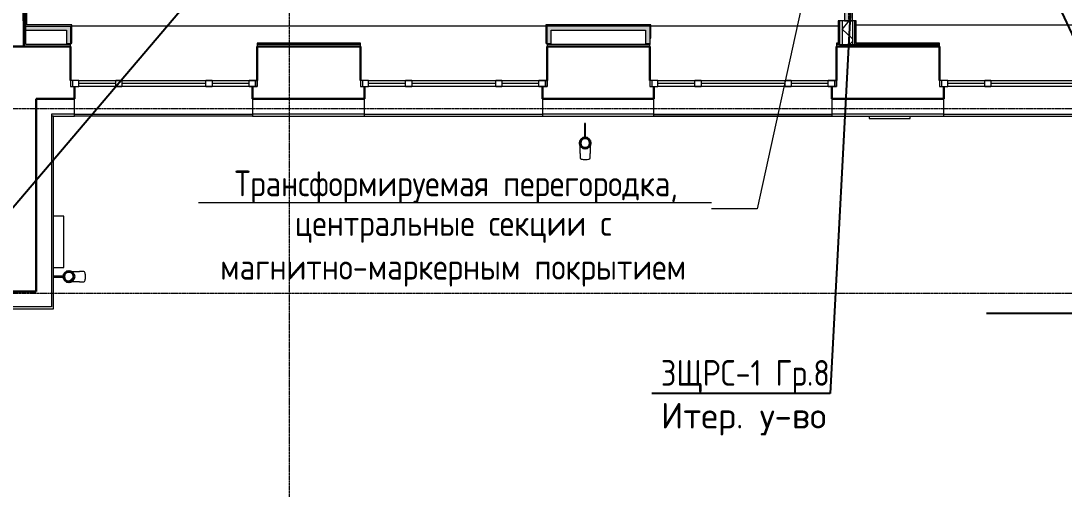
# Model space of a CAD drawing. Header units: millimetres. Extents: x -32 to 417638015, y -35 to 175284279.
# Drawn here: x 417139429 to 417149597, y 175229785 to 175234348 of the extents above; entities that cross this region are included whole.
import ezdxf
from ezdxf import colors
from ezdxf.entities.mleader import LeaderData, LeaderLine
from ezdxf.math import Vec2, Vec3

# ---------------------------------------------------------------- set-up
doc = ezdxf.new("R2010")
doc.units = ezdxf.units.MM
doc.linetypes.add('ADSK_Линия сетки', pattern=[25, 20, -2.5, 0, -2.5])
doc.linetypes.add('ADSK_Осевая', pattern=[14, 10, -2, 0, -2])
for name, color, linetype, lineweight in [('_ Окна', 7, 'Continuous', 9), ('_ЭМ_ТХобщее_слой', 7, 'Continuous', 30), ('Аннотация', 7, 'Continuous', 18), ('Обобщенные модели', 7, 'Continuous', 18), ('Окна', 7, 'Continuous', 9), ('Оси', 253, 'Continuous', 9), ('Перекрытие', 7, 'Continuous', 18), ('Стены внутренние', 7, 'Continuous', 18), ('Стены наружные', 7, 'Continuous', 18), ('Стены несущие', 7, 'Continuous', 30), ('Стены отделка', 7, 'Continuous', 30), ('Стены штриховка', 7, 'Continuous', 9), ('Узлы', 7, 'Continuous', 18), ('ШТРИХОВКА', 252, 'Continuous', 15)]:
    doc.layers.add(name, color=color, linetype=linetype, lineweight=lineweight)
doc.layers.add('_ЭМ_Надписи', color=7, linetype='Continuous')
doc.layers.add('ЭОМ_Лотки рабочие', color=5, linetype='Continuous')
doc.layers.add('Линии', color=7, linetype='Continuous', lineweight=9, true_color=0x00a600)
doc.styles.add('GOST Common_2', font='GOST_Common.ttf', dxfattribs={"width": 0.9, "height": 249.9999999999997})
doc.styles.add('ЭОМ', font='isocpeur.ttf', dxfattribs={"width": 0.85, "height": 250})

# ---------------------------------------------------------------- blocks, each defined once
blk = doc.blocks.new('ТХ 3 этаж')
at = {"layer": 'Узлы'}
blk.add_hatch(color=8, dxfattribs=at).paths.add_polyline_path([(23152.23793012387, 2688.591227744124), (23152.23793012393, 7603.155551207485), (23076.59122938389, 7603.155551207485), (23076.59122938389, 2688.591227744124)])
at = {"layer": 'Линии', "color": 8}
for p, q in [((23076.59122938389, 7603.155551207485), (23076.59122938389, 2688.591227744124)), ((23152.23793012387, 2688.591227744124), (23152.23793012387, 7603.155551207485))]:
    blk.add_line(p, q, dxfattribs=at)
at = {"layer": 'Линии', "color": 8, "linetype": 'ADSK_Осевая', "lineweight": 18}
blk.add_line((23114.41457975388, 7603.155551207485), (23114.41457975388, 2683.155551207485), dxfattribs=at)
blk = doc.blocks.new('План 3 этажа')
at = {"layer": 'Обобщенные модели', "lineweight": 9}
h = blk.add_hatch(dxfattribs=at)
h.set_pattern_fill('FP_8', color=8, angle=-90.00000000000011, style=0, pattern_type=2)
h.set_pattern_definition([(44.99999999999989, (507.3430661899811, 158.9019999999802), (-106.0660171779819, 106.0660171779823), [])])
h.paths.add_polyline_path([(8516.603112887784, 266.2536043909747), (8536.651556282895, 275.9084258766649), (8550.525509585092, 293.3058130441937), (8555.47706618997, 315.0000000000705), (8550.525509585092, 336.6941869559474), (8536.651556282892, 354.0915741234762), (8516.603112887784, 363.7463956091577), (8494.351019492155, 363.7463956091578), (8474.302576097025, 354.0915741234591), (8460.30154617907, 336.1374279243161), (8455.47706618997, 315.0000000000794), (8460.428622794847, 293.3058130441938), (8474.30257609703, 275.908425876665), (8494.351019492155, 266.2536043909748)])
at = {"layer": 'Стены внутренние'}
for points in [[(8521.35598398326, 2717.133406093025), (8521.35598398326, 2757.133406093041), (8084.884558023012, 2757.133406093041), (8085.419630476215, 2717.133406093025), (8481.35598398326, 2717.133406093025)], [(13206.35239946464, 2587.133406092925), (13206.35239946464, 2757.133406093025), (13166.35239946464, 2757.133406093025), (13166.35239946464, 2587.133406092925)], [(13206.35239946464, 2717.133406092973), (14166.35007362912, 2717.133406092973), (14166.35007362912, 2757.13340609299), (13206.35239946464, 2757.133406093025), (13206.35239946464, 2734.252521997297)], [(8521.35598398326, 2587.133406092941), (8521.35598398326, 2717.133406093025), (8481.35598398326, 2717.133406093025), (8481.35598398326, 2587.133406092941)], [(14166.35007362912, 2587.133406092916), (14166.35007362912, 2717.133406092973), (14126.35007362912, 2717.133406092973), (14126.35007362912, 2587.133406092916)]]:
    blk.add_hatch(color=8, dxfattribs=at).paths.add_polyline_path(points)
at = {"layer": 'Стены внутренние', "lineweight": 9}
h = blk.add_hatch(dxfattribs=at)
h.set_pattern_fill('FP_3', color=8, style=0, pattern_type=2)
h.set_pattern_definition([(45, (507.3426762534655, 158.9018102923892), (-106.0660171779821, 106.0660171779821), []), (135, (507.3426762534655, 158.9018102923892), (-106.0660171779821, -106.0660171779821), [])])
h.paths.add_polyline_path([(16041.34267625347, 2577.133406092814), (16141.34267625347, 2577.133406092832), (16141.34267625347, 2807.133406092909), (16041.34267625347, 2807.133406092909), (16041.34267625347, 2734.252521997297)])
at = {"layer": 'Узлы'}
blk.add_hatch(color=8, dxfattribs=at).paths.add_polyline_path([(16141.34267625347, 2807.133406092909), (16141.34267625347, 7807.133406092916), (16065.69597551349, 7807.133406092916), (16065.69597551349, 2807.133406092909)])
at = {"layer": '_ Окна', "color": 8, "lineweight": 18}
for p, q in [((8601.355983983209, 2227.133406091946), (8521.35598398321, 2227.133406091946)), ((8521.35598398321, 2227.133406091946), (8521.35598398321, 2167.133406091946)), ((8521.35598398321, 2167.133406091946), (8601.355983983209, 2167.133406091946)), ((8601.355983983209, 2167.133406091946), (8601.355983983209, 2227.133406091946)), ((8961.355983983209, 2167.133406091946), (8961.355983983209, 2227.133406091946)), ((8961.355983983209, 2227.133406091946), (9021.355983983209, 2227.133406091946)), ((9021.355983983209, 2167.133406091946), (8961.355983983209, 2167.133406091946)), ((9021.355983983209, 2227.133406091946), (9021.355983983209, 2167.133406091946)), ((9841.355983983209, 2167.133406091946), (9841.355983983209, 2227.133406091946)), ((9841.355983983209, 2227.133406091946), (9901.355983983209, 2227.133406091946)), ((9901.355983983209, 2167.133406091946), (9841.355983983209, 2167.133406091946)), ((9901.355983983209, 2227.133406091946), (9901.355983983209, 2167.133406091946)), ((10261.35598398321, 2167.133406091946), (10261.35598398321, 2227.133406091946)), ((10261.35598398321, 2227.133406091946), (10341.35598398321, 2227.133406091946)), ((10341.35598398321, 2167.133406091946), (10261.35598398321, 2167.133406091946)), ((10341.35598398321, 2227.133406091946), (10341.35598398321, 2167.133406091946)), ((11426.35239946465, 2227.133406091937), (11346.35239946465, 2227.133406091937)), ((11346.35239946465, 2227.133406091937), (11346.35239946465, 2167.133406091937)), ((11346.35239946465, 2167.133406091937), (11426.35239946465, 2167.133406091937)), ((11426.35239946465, 2167.133406091937), (11426.35239946465, 2227.133406091937)), ((11786.35239946465, 2167.133406091937), (11786.35239946465, 2227.133406091937)), ((11786.35239946465, 2227.133406091937), (11846.35239946465, 2227.133406091937)), ((11846.35239946465, 2167.133406091937), (11786.35239946465, 2167.133406091937)), ((11846.35239946465, 2227.133406091937), (11846.35239946465, 2167.133406091937)), ((12666.35239946465, 2167.133406091937), (12666.35239946465, 2227.133406091937)), ((12666.35239946465, 2227.133406091937), (12726.35239946465, 2227.133406091937)), ((12726.35239946465, 2167.133406091937), (12666.35239946465, 2167.133406091937)), ((12726.35239946465, 2227.133406091937), (12726.35239946465, 2167.133406091937)), ((13086.35239946465, 2167.133406091937), (13086.35239946465, 2227.133406091937)), ((13086.35239946465, 2227.133406091937), (13166.35239946465, 2227.133406091937)), ((13166.35239946465, 2167.133406091937), (13086.35239946465, 2167.133406091937)), ((13166.35239946465, 2227.133406091937), (13166.35239946465, 2167.133406091937)), ((14246.35007362912, 2227.133406091928), (14166.35007362913, 2227.133406091928)), ((14166.35007362913, 2227.133406091928), (14166.35007362913, 2167.133406091928)), ((14166.35007362913, 2167.133406091928), (14246.35007362912, 2167.133406091928)), ((14246.35007362912, 2167.133406091928), (14246.35007362912, 2227.133406091928)), ((14606.35007362912, 2167.133406091928), (14606.35007362912, 2227.133406091928)), ((14606.35007362912, 2227.133406091928), (14666.35007362912, 2227.133406091928)), ((14666.35007362912, 2167.133406091928), (14606.35007362912, 2167.133406091928)), ((14666.35007362912, 2227.133406091928), (14666.35007362912, 2167.133406091928)), ((15486.35007362912, 2167.133406091928), (15486.35007362912, 2227.133406091928)), ((15486.35007362912, 2227.133406091928), (15546.35007362912, 2227.133406091928)), ((15546.35007362912, 2167.133406091928), (15486.35007362912, 2167.133406091928)), ((15546.35007362912, 2227.133406091928), (15546.35007362912, 2167.133406091928)), ((15906.35007362912, 2167.133406091928), (15906.35007362912, 2227.133406091928)), ((15906.35007362912, 2227.133406091928), (15986.35007362912, 2227.133406091928)), ((15986.35007362912, 2167.133406091928), (15906.35007362912, 2167.133406091928)), ((15986.35007362912, 2227.133406091928), (15986.35007362912, 2167.133406091928)), ((17071.48267625337, 2227.133406091918), (16991.48267625337, 2227.133406091918)), ((16991.48267625337, 2227.133406091918), (16991.48267625337, 2167.133406091919)), ((16991.48267625337, 2167.133406091919), (17071.48267625337, 2167.133406091919)), ((17071.48267625337, 2167.133406091919), (17071.48267625337, 2227.133406091918)), ((17431.48267625337, 2167.133406091918), (17431.48267625337, 2227.133406091918)), ((17431.48267625337, 2227.133406091918), (17491.48267625337, 2227.133406091918)), ((17491.48267625337, 2167.133406091918), (17431.48267625337, 2167.133406091918)), ((17491.48267625337, 2227.133406091918), (17491.48267625337, 2167.133406091918))]:
    blk.add_line(p, q, dxfattribs=at)
at = {"layer": '_ Окна', "color": 8}
for p, q in [((8541.355983983209, 2227.133406091946), (8541.355983983209, 2167.133406091946)), ((8961.355983983209, 2197.133406091965), (8601.355983983209, 2197.133406091967)), ((9841.355983983209, 2197.133406091963), (9021.355983983209, 2197.133406091965)), ((10261.35598398321, 2197.133406091961), (9901.35598398321, 2197.133406091962)), ((10321.35598398321, 2227.133406091946), (10321.35598398321, 2167.133406091946)), ((11366.35239946465, 2227.133406091937), (11366.35239946465, 2167.133406091937)), ((11786.35239946465, 2197.133406091956), (11426.35239946465, 2197.133406091958)), ((12666.35239946465, 2197.133406091953), (11846.35239946465, 2197.133406091956)), ((13086.35239946465, 2197.133406091952), (12726.35239946465, 2197.133406091953)), ((13146.35239946465, 2227.133406091937), (13146.35239946465, 2167.133406091937)), ((14186.35007362912, 2227.133406091928), (14186.35007362912, 2167.133406091928)), ((14606.35007362912, 2197.133406091947), (14246.35007362912, 2197.133406091948)), ((15486.35007362912, 2197.133406091944), (14666.35007362912, 2197.133406091947)), ((15906.35007362913, 2197.133406091943), (15546.35007362913, 2197.133406091944)), ((15966.35007362912, 2227.133406091928), (15966.35007362912, 2167.133406091928)), ((17011.48267625337, 2227.133406091918), (17011.48267625337, 2167.133406091919)), ((17431.48267625337, 2197.133406091938), (17071.48267625337, 2197.133406091939)), ((18311.48267625337, 2197.133406091935), (17491.48267625337, 2197.133406091938))]:
    blk.add_line(p, q, dxfattribs=at)
at = {"layer": 'Аннотация', "color": 8, "lineweight": 20}
for p, q in [((16217.29116076417, 5571.552485754976), (15213.95000919409, 977.2942754687474)), ((9769.904368802672, 1039.083387965453), (14769.90436880267, 1039.083387965453)), ((15213.95000919409, 977.2942754687474), (14769.90436880267, 977.2942754687456))]:
    blk.add_line(p, q, dxfattribs=at)
at = {"layer": 'Линии', "color": 8}
for p, q in [((16065.69597551349, 7807.13340609291), (16065.69597551349, 2807.133406092909)), ((16141.34267625347, 2807.133406092909), (16141.34267625347, 7807.133406092912)), ((16065.69597551349, 2807.133406092909), (16141.34267625347, 2807.133406092909))]:
    blk.add_line(p, q, dxfattribs=at)
at = {"layer": 'Обобщенные модели', "color": 8}
for p, q in [((13531.90348983233, 1807.133406092909), (13531.90348983233, 1667.992188720955)), ((13541.90348983237, 1807.133406092902), (13531.90348983237, 1807.133406092902)), ((13541.90348983233, 1667.992188720955), (13541.90348983233, 1807.133406092909)), ((13486.90348983238, 1513.485955249109), (13486.90348983238, 1470.981818278039)), ((13586.90348983238, 1470.981818278039), (13586.90348983238, 1513.485955249109)), ((8454.618283561898, 319.9999999999829), (8355.477066189993, 319.9999999999831)), ((8355.477066189993, 309.9999999999854), (8454.618283561895, 309.9999999999852)), ((8651.628654004819, 364.999999999981), (8609.12451703375, 364.9999999999811)), ((8609.12451703375, 264.9999999999865), (8651.628654004819, 264.9999999999864))]:
    blk.add_line(p, q, dxfattribs=at)
at = {"layer": 'Обобщенные модели', "color": 8, "flags": 128}
for points in [[(13486.90348983238, 1513.485955249109), (13486.90348983238, 1519.153695682869), (13486.90348983238, 1524.73821475035), (13486.90348983238, 1530.230578412354), (13486.90348983238, 1535.622000058659), (13486.90348983238, 1540.903854564729), (13486.90348983238, 1546.067692090111), (13486.90348983238, 1551.105251596325), (13486.90348983238, 1556.008474062757), (13486.90348983238, 1560.769515379444), (13486.90348983238, 1565.380758895912), (13486.90348983238, 1569.834827606203), (13486.90348983238, 1574.124595950545), (13486.90348983238, 1578.243201214688), (13486.90348983238, 1582.184054508794), (13486.90348983238, 1585.940851308266), (13486.90348983238, 1589.507581539631), (13486.90348983238, 1592.878539195378), (13486.90348983238, 1596.048331462348), (13486.90348983238, 1599.011887349124), (13486.90348983238, 1601.764465798459), (13486.90348983238, 1604.116536528179)], [(13586.90348983238, 1604.11653652817), (13586.90348983238, 1602.846155575862), (13586.90348983238, 1600.182644509753), (13586.90348983238, 1597.306283044504), (13586.90348983238, 1594.221672744878), (13586.90348983238, 1590.933748329311), (13586.90348983238, 1587.447769775506), (13586.90348983238, 1583.769313905503), (13586.90348983238, 1579.904265463997), (13586.90348983238, 1575.858807703995), (13586.90348983238, 1571.639412494944), (13586.90348983238, 1567.252829969052), (13586.90348983238, 1562.706077722647), (13586.90348983238, 1558.00642958938), (13586.90348983238, 1553.161404003729), (13586.90348983238, 1548.178751973079), (13586.90348983238, 1543.066444677779), (13586.90348983238, 1537.832660718924), (13586.90348983238, 1532.485773034368), (13586.90348983238, 1527.034335503804), (13586.90348983238, 1521.487069264355), (13586.90348983238, 1515.852848758679), (13586.90348983238, 1513.485955249109)], [(8518.493935754688, 364.9999999999812), (8519.764316706996, 364.9999999999812), (8522.427827773097, 364.9999999999812), (8525.304189238346, 364.9999999999812), (8528.388799537981, 364.9999999999812), (8531.676723953538, 364.9999999999812), (8535.162702507349, 364.9999999999812), (8538.84115837735, 364.9999999999812), (8542.706206818857, 364.9999999999812), (8546.751664578855, 364.9999999999812), (8550.971059787915, 364.9999999999812), (8555.357642313798, 364.9999999999811), (8559.904394560202, 364.9999999999811), (8564.604042693469, 364.9999999999811), (8569.44906827912, 364.9999999999811), (8574.431720309767, 364.9999999999811), (8579.544027605076, 364.9999999999811), (8584.77781156393, 364.9999999999811), (8590.124699248487, 364.9999999999811), (8595.57613677905, 364.9999999999811), (8601.123403018491, 364.9999999999811), (8606.757623524174, 364.9999999999811), (8609.12451703375, 364.9999999999811)], [(8609.12451703375, 264.9999999999865), (8603.45677659999, 264.9999999999865), (8597.872257532508, 264.9999999999865), (8592.379893870504, 264.9999999999865), (8586.988472224199, 264.9999999999865), (8581.70661771812, 264.9999999999865), (8576.542780192738, 264.9999999999865), (8571.505220686537, 264.9999999999865), (8566.601998220101, 264.9999999999865), (8561.840956903414, 264.9999999999866), (8557.229713386947, 264.9999999999866), (8552.77564467665, 264.9999999999866), (8548.485876332308, 264.9999999999866), (8544.367271068166, 264.9999999999866), (8540.42641777406, 264.9999999999866), (8536.669620974588, 264.9999999999866), (8533.102890743226, 264.9999999999866), (8529.73193308748, 264.9999999999866), (8526.5621408205, 264.9999999999866), (8523.59858493373, 264.9999999999866), (8520.846006484391, 264.9999999999866), (8518.493935754683, 264.9999999999866)]]:
    blk.add_lwpolyline(points, dxfattribs=at)
at = {"layer": 'Обобщенные модели', "color": 8}
for centre, radius, start, end in [((13536.90348983237, 1617.133406092902), 52.00000000000003, 90, 270), ((13536.90348983237, 1617.133406092902), 52.00000000000004, 270, 90), ((8505.477066189935, 314.999999999972), 52.00000000000004, 0, 180), ((8505.477066189935, 314.999999999972), 52.00000000000003, 180, 0)]:
    blk.add_arc(centre, radius, start, end, dxfattribs=at)
at = {"layer": 'Обобщенные модели', "color": 8, "lineweight": 40}
for centre, radius, start, end in [((13536.90348983246, 1617.13340609288), 49.99999999999997, 90, 270), ((13536.90348983246, 1617.13340609288), 49.99999999999995, 270, 90), ((8505.477066189957, 315.0000000000604), 49.99999999999996, 0, 180), ((8505.477066189957, 315.0000000000604), 49.99999999999996, 180, 0)]:
    blk.add_arc(centre, radius, start, end, dxfattribs=at)
at = {"layer": 'Обобщенные модели', "color": 8}
for centre, major_axis, ratio, start_param, end_param in [((13536.90348983237, 1470.981818278031), (49.99999999999999, -6.469600222486296e-14), 0.3090169943749482, 3.141592653589785, 4.712388980384689), ((13536.90348983237, 1470.981818278031), (50.00000000000001, -1.091049232098692e-13), 0.3090169943749481, 4.712388980384695, 6.283185307179591), ((8651.628654004806, 314.9999999999712), (2.362084521691513e-13, 50.00000000000001), 0.3090169943749481, 4.712388980384695, 6.283185307179597), ((8651.628654004806, 314.9999999999712), (1.584928404453902e-13, 49.99999999999999), 0.3090169943749482, 3.141592653589792, 4.712388980384689)]:
    blk.add_ellipse(centre, major_axis=major_axis, ratio=ratio, start_param=start_param, end_param=end_param, dxfattribs=at)
at = {"layer": 'Окна', "color": 8}
for p, q in [((8601.355983983209, 2227.133406091946), (8521.35598398321, 2227.133406091946)), ((8521.35598398321, 2227.133406091946), (8521.35598398321, 2167.133406091946)), ((8521.35598398321, 2167.133406091946), (8601.355983983209, 2167.133406091946)), ((8601.355983983209, 2227.133406092042), (8961.355983983209, 2227.133406092041)), ((8961.355983983209, 2167.133406091953), (8601.355983983209, 2167.133406091954)), ((9021.355983983209, 2227.133406091946), (8961.355983983209, 2227.133406091946)), ((8961.355983983209, 2167.133406091946), (9021.355983983209, 2167.133406091946)), ((9021.355983983209, 2227.133406092041), (9841.355983983209, 2227.133406092038)), ((9841.355983983209, 2167.13340609195), (9021.355983983209, 2167.133406091953)), ((9901.355983983209, 2227.133406091946), (9841.355983983209, 2227.133406091946)), ((9841.355983983209, 2167.133406091946), (9901.355983983209, 2167.133406091946)), ((9901.35598398321, 2227.133406092038), (10261.35598398321, 2227.133406092037)), ((10261.35598398321, 2167.133406091948), (9901.35598398321, 2167.13340609195)), ((10341.35598398321, 2227.133406091946), (10261.35598398321, 2227.133406091946)), ((10261.35598398321, 2167.133406091946), (10341.35598398321, 2167.133406091946)), ((10341.35598398321, 2167.133406091946), (10341.35598398321, 2227.133406091946)), ((11426.35239946465, 2227.133406091937), (11346.35239946465, 2227.133406091937)), ((11346.35239946465, 2227.133406091937), (11346.35239946465, 2167.133406091937)), ((11346.35239946465, 2167.133406091937), (11426.35239946465, 2167.133406091937)), ((11426.35239946465, 2227.133406092033), (11786.35239946465, 2227.133406092032)), ((11786.35239946465, 2167.133406091944), (11426.35239946465, 2167.133406091945)), ((11846.35239946465, 2227.133406091937), (11786.35239946465, 2227.133406091937)), ((11786.35239946465, 2167.133406091937), (11846.35239946465, 2167.133406091937)), ((11846.35239946465, 2227.133406092032), (12666.35239946465, 2227.133406092029)), ((12666.35239946465, 2167.133406091941), (11846.35239946465, 2167.133406091943)), ((12726.35239946465, 2227.133406091937), (12666.35239946465, 2227.133406091937)), ((12666.35239946465, 2167.133406091937), (12726.35239946465, 2167.133406091937)), ((12726.35239946465, 2227.133406092029), (13086.35239946465, 2227.133406092028)), ((13086.35239946465, 2167.133406091939), (12726.35239946465, 2167.133406091941)), ((13166.35239946465, 2227.133406091937), (13086.35239946465, 2227.133406091937)), ((13086.35239946465, 2167.133406091937), (13166.35239946465, 2167.133406091937)), ((13166.35239946465, 2167.133406091937), (13166.35239946465, 2227.133406091937)), ((14246.35007362912, 2227.133406091928), (14166.35007362913, 2227.133406091928)), ((14166.35007362913, 2227.133406091928), (14166.35007362913, 2167.133406091928)), ((14166.35007362913, 2167.133406091928), (14246.35007362912, 2167.133406091928)), ((14246.35007362912, 2227.133406092024), (14606.35007362912, 2227.133406092023)), ((14606.35007362912, 2167.133406091935), (14246.35007362912, 2167.133406091936)), ((14666.35007362912, 2227.133406091928), (14606.35007362912, 2227.133406091928)), ((14606.35007362912, 2167.133406091928), (14666.35007362912, 2167.133406091928)), ((14666.35007362912, 2227.133406092023), (15486.35007362912, 2227.13340609202)), ((15486.35007362912, 2167.133406091932), (14666.35007362912, 2167.133406091934)), ((15546.35007362912, 2227.133406091928), (15486.35007362912, 2227.133406091928)), ((15486.35007362912, 2167.133406091928), (15546.35007362912, 2167.133406091928)), ((15546.35007362913, 2227.13340609202), (15906.35007362913, 2227.133406092019)), ((15906.35007362912, 2167.13340609193), (15546.35007362913, 2167.133406091932)), ((15986.35007362912, 2227.133406091928), (15906.35007362912, 2227.133406091928)), ((15906.35007362912, 2167.133406091928), (15986.35007362912, 2167.133406091928)), ((15986.35007362912, 2167.133406091928), (15986.35007362912, 2227.133406091928)), ((17071.48267625337, 2227.133406091918), (16991.48267625337, 2227.133406091918)), ((16991.48267625337, 2227.133406091918), (16991.48267625337, 2167.133406091919)), ((16991.48267625337, 2167.133406091919), (17071.48267625337, 2167.133406091919)), ((17071.48267625337, 2227.133406092015), (17431.48267625337, 2227.133406092014)), ((17431.48267625337, 2167.133406091926), (17071.48267625337, 2167.133406091927)), ((17491.48267625337, 2227.133406091918), (17431.48267625337, 2227.133406091918)), ((17431.48267625337, 2167.133406091918), (17491.48267625337, 2167.133406091918)), ((17491.48267625337, 2227.133406092014), (18311.48267625337, 2227.133406092011)), ((18311.48267625337, 2167.133406091923), (17491.48267625337, 2167.133406091925))]:
    blk.add_line(p, q, dxfattribs=at)
at = {"layer": 'Оси', "color": 8, "linetype": 'ADSK_Линия сетки'}
for p, q in [((10656.9080292919, -3523.687778418622), (10656.90802929195, 21256.87599485743)), ((-10051.7742391639, 1953.901810291999), (51155.43598741665, 1953.901810291802)), ((-10051.7742391639, 153.9018102919972), (51155.4359874166, 153.9018102917989))]:
    blk.add_line(p, q, dxfattribs=at)
at = {"layer": 'Перекрытие', "color": 8}
for p, q in [((13154.46475901519, 2757.133406092988), (8533.35598398326, 2757.133406093047)), ((16004.34267625347, 2757.133406092951), (14178.35007362912, 2757.133406092976)), ((18763.92468615877, 2765.557590795986), (16178.34267625347, 2765.557590796019)), ((8521.35598398326, 2587.133406092944), (8521.35598398326, 2577.133406092935)), ((13166.35239946464, 2577.133406092918), (13166.35239946464, 2587.133406092918)), ((14166.35007362912, 2587.133406092914), (14166.35007362912, 2577.133406092914))]:
    blk.add_line(p, q, dxfattribs=at)
at = {"layer": 'Стены наружные', "color": 8}
for p, q in [((8561.35598398326, 1897.133406092935), (10296.35598398326, 1897.133406092929)), ((10296.35598398326, 1877.133406092929), (8561.35598398326, 1877.133406092935)), ((11386.35239946464, 1897.133406092926), (13121.35239946464, 1897.13340609292)), ((11386.35239946464, 1877.133406092929), (13121.35239946464, 1877.13340609292)), ((11386.35239946464, 1877.133406092929), (11386.35239946464, 1876.133406092929)), ((13110.48176447139, 1876.133406092924), (11386.35239946464, 1876.133406092929)), ((13110.48176447139, 1876.133406092924), (13110.48176447139, 1877.133406092924)), ((14171.48626613204, 1877.13340609292), (14171.48626613204, 1876.13340609292)), ((15941.35007362912, 1876.133406092915), (14171.48626613204, 1876.13340609292)), ((14206.35007362912, 1897.133406092917), (15941.35007362912, 1897.133406092911)), ((15941.35007362912, 1877.133406092911), (14206.35007362912, 1877.133406092917)), ((15941.35007362912, 1877.133406092915), (15941.35007362912, 1876.133406092915)), ((17031.48267625336, 1897.133406092908), (18766.48267625336, 1897.133406092901)), ((17031.48267625336, 1877.133406092908), (18766.48267625336, 1877.133406092905)), ((17036.35232643492, 1877.133406092911), (17036.35232643492, 1876.133406092911)), ((18790.48267625336, 1876.133406092905), (17036.35232643492, 1876.133406092911))]:
    blk.add_line(p, q, dxfattribs=at)
at = {"layer": 'Стены несущие', "color": 8}
for p, q in [((8065.475455693027, 2556.83858336634), (8049.457259130548, 8477.139945119532)), ((8521.35598398326, 2557.133406092935), (7625.477066189982, 2557.133406092938)), ((7625.477066189982, 2555.648106689635), (8065.475455693027, 2556.83858336634)), ((8521.35598398326, 2227.133406091951), (8521.35598398326, 2557.133406092935)), ((10341.35598398326, 2557.133406092929), (10341.35598398326, 2227.133406091945)), ((11346.35239946464, 2557.133406092926), (10341.35598398326, 2557.133406092929)), ((11346.35239946464, 2227.133406091933), (11346.35239946464, 2557.133406092926)), ((13166.35239946464, 2557.133406092919), (13166.35239946464, 2227.133406091927)), ((14166.35007362912, 2557.133406092917), (13166.35239946464, 2557.133406092919)), ((14166.35007362912, 2227.133406091925), (14166.35007362912, 2557.133406092917)), ((15986.35007362912, 2557.13340609291), (15986.35007362912, 2227.133406091918)), ((16991.48267625336, 2557.133406092908), (15986.35007362912, 2557.13340609291)), ((16991.48267625342, 2227.133406091917), (16991.48267625336, 2557.133406092908)), ((8561.35598398326, 2047.133406092935), (8561.35598398326, 2167.133406091955)), ((10296.35598398326, 2167.13340609195), (10296.35598398326, 2047.133406092929)), ((11386.35239946464, 2047.133406092926), (11386.35239946464, 2167.133406091946)), ((13121.35239946464, 2167.133406091941), (13121.35239946464, 2047.13340609292)), ((14206.35007362912, 2047.133406092917), (14206.35007362912, 2167.133406091937)), ((15941.35007362912, 2167.133406091932), (15941.35007362912, 2047.133406092911)), ((17031.48267625342, 2047.133406092908), (17031.48267625342, 2167.133406091928)), ((8185.477066189982, 169.9999999999727), (8185.477066189982, 2047.133406092936)), ((8561.35598398326, 2047.133406092935), (8185.477066189982, 2047.133406092936)), ((10296.35598398326, 2047.133406092929), (11386.35239946464, 2047.133406092926)), ((14206.35007362912, 2047.133406092916), (13121.35239946464, 2047.13340609292)), ((17031.48267625336, 2047.133406092907), (15941.35007362912, 2047.133406092911)), ((169.1934691593633, 169.9999999999991), (8185.477066189982, 169.9999999999727))]:
    blk.add_line(p, q, dxfattribs=at)
at = {"layer": 'Стены отделка', "color": 8, "lineweight": 9}
for p, q in [((8047.940508640138, 8457.133406092937), (8065.475454954663, 2558.324155640222)), ((8085.419630476215, 2577.133406092937), (8067.940420275729, 8457.192858325063)), ((8096.848939544987, 2769.133406093028), (8081.122533717367, 8059.544138378197)), ((8064.933530266455, 2757.133406093028), (8521.35598398326, 2757.133406093027)), ((8531.35598398326, 2769.133406093027), (8096.848939544987, 2769.133406093028)), ((8521.35598398326, 2757.133406093027), (8521.35598398326, 2587.133406092937)), ((8533.35598398326, 2589.133406092936), (8533.35598398326, 2767.133406093026)), ((13154.35239946464, 2767.133406092979), (13154.35239946464, 2589.13340609292)), ((14176.35007362912, 2769.133406092967), (13156.35239946464, 2769.133406092979)), ((14166.35007362912, 2757.133406092974), (13166.35239946464, 2757.133406092979)), ((13166.35239946464, 2587.133406092919), (13166.35239946464, 2757.133406092979)), ((14166.35007362912, 2757.133406092967), (14166.35007362912, 2587.133406092916)), ((14178.35007362912, 2637.133406092918), (14178.35007362912, 2767.133406092966)), ((16178.34267625347, 2807.133406092909), (16004.34267625347, 2807.13340609291)), ((16004.34267625347, 2807.13340609291), (16004.34267625347, 2589.133406092911)), ((16016.34267625347, 2807.13340609291), (16016.34267625347, 2577.133406092911)), ((16166.34267625347, 2577.133406092911), (16166.34267625347, 2807.133406092909)), ((16178.34267625347, 2589.13340609291), (16178.34267625347, 2807.133406092909)), ((8065.041755815037, 2717.133406093028), (8481.35598398326, 2717.133406093025)), ((8481.35598398326, 2717.133406093026), (8481.35598398326, 2587.133406092937)), ((13206.35239946464, 2717.133406092978), (14126.35007362912, 2717.133406092974)), ((13206.35239946464, 2587.133406092919), (13206.35239946464, 2717.133406092978)), ((14126.35007362912, 2717.133406092974), (14126.35007362912, 2587.133406092916)), ((8065.475454954663, 2558.324155640222), (8085.475366590254, 2558.383607872348)), ((8521.35598398326, 2577.133406092935), (8085.419630476215, 2577.133406092937)), ((8085.475366590254, 2558.383607872348), (8085.479082970996, 2557.133406092937)), ((8481.35598398326, 2587.133406092937), (8521.35598398326, 2587.133406092937)), ((8521.35598398326, 2589.133406092936), (8533.35598398326, 2589.133406092936)), ((8521.35598398326, 2557.133406092935), (8521.35598398326, 2577.133406092935)), ((10341.35598398326, 2589.133406092929), (10341.35598398326, 2557.133406092929)), ((11346.35239946464, 2589.133406092927), (10341.35598398326, 2589.133406092929)), ((11346.35239946464, 2557.133406092926), (11346.35239946464, 2589.133406092927)), ((13154.35239946464, 2589.13340609292), (13166.35239946464, 2589.133406092919)), ((13166.35239946464, 2587.133406092919), (13206.35239946464, 2587.133406092919)), ((14166.35007362912, 2577.133406092917), (13166.35239946464, 2577.133406092919)), ((13166.35239946464, 2577.133406092919), (13166.35239946464, 2557.133406092919)), ((14126.35007362912, 2587.133406092916), (14166.35007362912, 2587.133406092916)), ((14166.35007362912, 2637.133406092918), (14178.35007362912, 2637.133406092918)), ((14166.35007362912, 2557.133406092917), (14166.35007362912, 2577.133406092917)), ((15986.35007362912, 2589.133406092911), (15986.35007362912, 2557.13340609291)), ((16004.34267625347, 2589.133406092911), (15986.35007362912, 2589.133406092911)), ((16016.34267625347, 2577.133406092911), (16176.34267625347, 2577.13340609291)), ((16991.48267625336, 2589.133406092908), (16178.34267625347, 2589.13340609291)), ((16991.48267625336, 2557.133406092908), (16991.48267625336, 2589.133406092908)), ((8561.35598398326, 1877.133406092935), (8561.35598398326, 2047.133406092934)), ((10296.35598398326, 2047.133406092928), (10296.35598398326, 1877.133406092929)), ((11386.35239946464, 1877.133406092926), (11386.35239946464, 2047.133406092925)), ((13121.35239946464, 2047.133406092919), (13121.35239946464, 1877.13340609292)), ((14206.35007362912, 1877.133406092917), (14206.35007362912, 2047.133406092916)), ((15941.35007362912, 2047.13340609291), (15941.35007362912, 1877.133406092911)), ((17031.48267625336, 1877.133406092908), (17031.48267625336, 2047.133406092907)), ((8561.35598398326, 1897.133406092934), (8335.477066189982, 1897.133406092936)), ((8335.477066189982, 1897.133406092936), (8335.477066189982, 19.99999999997181)), ((8355.477066189982, 1877.133406092936), (8561.35598398326, 1877.133406092935)), ((8355.477066189982, -2.728484105318785e-11), (8355.477066189982, 1877.133406092936)), ((11386.35239946464, 1897.133406092925), (10296.35598398326, 1897.133406092928)), ((10296.35598398326, 1877.133406092929), (11386.35239946464, 1877.133406092926)), ((14206.35007362912, 1897.133406092917), (13121.35239946464, 1897.13340609292)), ((13121.35239946464, 1877.13340609292), (14206.35007362912, 1877.133406092917)), ((17031.48267625336, 1897.133406092908), (15941.35007362912, 1897.133406092911)), ((15941.35007362912, 1877.133406092911), (17031.48267625336, 1877.133406092908)), ((16305.54022807832, 1877.133406092855), (16305.54022807832, 1857.133406092855)), ((16305.54022807832, 1857.133406092855), (16705.54022807832, 1857.133406092854)), ((16705.54022807832, 1857.133406092854), (16705.54022807832, 1877.133406092854)), ((8455.477066189924, 904.9799203785533), (8355.477066189924, 904.9799203785524)), ((8455.477066189924, 404.9799203785542), (8455.477066189924, 904.9799203785533)), ((8355.477066189924, 404.9799203785533), (8455.477066189924, 404.9799203785542)), ((0, 0), (8355.477066189982, -2.728484105318785e-11)), ((8335.477066189982, 19.99999999997272), (19.90511401870754, 19.99999999999909))]:
    blk.add_line(p, q, dxfattribs=at)
at = {"layer": 'Стены штриховка', "color": 8}
for p, q in [((8094.854875958001, 2767.133406093028), (8079.116579631402, 8061.544138378199)), ((8533.35598398326, 2767.133406093026), (8094.854875958001, 2767.133406093028)), ((8531.35598398326, 2589.133406092936), (8531.35598398326, 2769.133406093027)), ((8533.35598398326, 2769.133406093027), (8531.35598398326, 2769.133406093027)), ((8533.35598398326, 2767.133406093026), (8533.35598398326, 2769.133406093027)), ((13156.35239946464, 2769.133406092979), (13154.35239946464, 2769.133406092979)), ((13154.35239946464, 2769.133406092979), (13154.35239946464, 2767.133406092979)), ((14178.35007362912, 2767.133406092966), (13154.35239946464, 2767.133406092979)), ((13156.35239946464, 2769.133406092979), (13156.35239946464, 2589.133406092919)), ((14176.35007362912, 2637.133406092918), (14176.35007362912, 2769.133406092967)), ((14178.35007362912, 2769.133406092967), (14176.35007362912, 2769.133406092967)), ((14178.35007362912, 2767.133406092966), (14178.35007362912, 2769.133406092967)), ((16006.34267625347, 2807.13340609291), (16006.34267625347, 2587.133406092911)), ((16041.34267625347, 2807.13340609291), (16041.34267625347, 2577.133406092911)), ((16141.34267625347, 2807.133406092909), (16141.34267625347, 2577.133406092911)), ((16176.34267625347, 2587.13340609291), (16176.34267625347, 2807.133406092909)), ((11346.35239946464, 2587.133406092927), (10341.35598398326, 2587.133406092928)), ((11346.35239946464, 2577.133406092927), (10341.35598398326, 2577.133406092929)), ((16006.34267625347, 2587.133406092911), (15986.35007362912, 2587.133406092911)), ((16016.34267625347, 2577.13340609291), (15986.35007362912, 2577.13340609291)), ((16991.48267625336, 2587.133406092908), (16176.34267625347, 2587.13340609291)), ((16176.34267625347, 2577.13340609291), (16991.48267625336, 2577.133406092908)), ((8355.477066189982, 1877.133406092936), (8335.477066189982, 1877.133406092936))]:
    blk.add_line(p, q, dxfattribs=at)
at = {"layer": 'ЭОМ_Лотки рабочие'}
blk.add_blockref('ТХ 3 этаж', (-7010.895253870607, 118.5421783487909), dxfattribs=at)
at = {"layer": 'Аннотация', "color": 8, "lineweight": 9, "char_height": 249.9999999999999, "line_spacing_factor": 1.022765581104984, "style": 'GOST Common_2'}
for s, insert, width, attachment_point in [('\\pxqc,t4.572,9.144,13.716,18.288,22.86,27.432,32.004,36.576,41.148,45.72,50.292,54.864,59.436,64.008,68.58,73.152,77.724,82.296,86.868,91.44,96.012,100.584,105.156,109.728,114.3,118.872,123.444,128.016,132.588,137.16,141.732,146.304;{Трансформируемая перегородка,}', (12280.70762134378, 1189.444468981073), 4625.999999999998, 5), ('\\pxqc,t4.572,9.144,13.716,18.288,22.86,27.432,32.004,36.576,41.148,45.72,50.292,54.864,59.436,64.008,68.58,73.152,77.724,82.296,86.868,91.44,96.012,100.584,105.156,109.728,114.3,118.872,123.444,128.016,132.588,137.16,141.732,146.304;{центральные секции с\\Pмагнитно-маркерным покрытием}', (12249.90762134379, 962.125389795473), 4649.399999999999, 2)]:
    blk.add_mtext(s, dxfattribs=dict(at, insert=insert, width=width, attachment_point=attachment_point))
blk = doc.blocks.new('_ЭМ_ТХ2_3 этаж_нов')
at = {"layer": 'Линии', "color": 8, "linetype": 'ADSK_Осевая', "lineweight": 18}
blk.add_line((22096.61129659158, 7567.795919264252), (22096.61129659158, 2647.795919264259), dxfattribs=at)

msp = doc.modelspace()

# ---------------------------------------------------------------- block references
at = {"layer": '_ЭМ_ТХобщее_слой', "lineweight": 50}
msp.add_blockref('_ЭМ_ТХ2_3 этаж_нов', (417125398.491967, 175231694.5649611), dxfattribs=at)
at = {"layer": 'ШТРИХОВКА'}
msp.add_blockref('План 3 этажа', (417131391.5839376, 175231540.6631508), dxfattribs=at)

# ---------------------------------------------------------------- leaders
at = {"layer": '_ЭМ_Надписи', "color": 7, "ltscale": 5}
ml = msp.add_multileader_mtext('Standard', dxfattribs=at)
ml.set_content('{\\fGOST Common|b0|i0|c204|p34;\\W0.9;\\C256;3ЩРС-1\\fISOCPEUR|b0|i0|c204|p34;\\W0.85; Гр.8\\P\\W1;\\C0;Итер. у-во}', color=1, style='ЭОМ')
ml.set_leader_properties()
ml.build(insert=Vec2(0, 0))
ml.multileader.update_dxf_attribs({"text_left_attachment_type": 6, "text_right_attachment_type": 6, "dogleg_length": 0, "arrow_head_size": 200})
ctx = ml.context
ctx.base_point, ctx.char_height, ctx.arrow_head_size, ctx.landing_gap_size, ctx.plane_origin = Vec3(417145666.6977809, 175230718.0056686), 250, 200, 0, Vec3(417136938.0989489, 175238756.9281496)
ctx.left_attachment, ctx.right_attachment = 6, 6
notes = []
notes.append((ctx, [(1, (1, 1, 0), (417147316.6977809, 175230718.0056686), (-1, 0), 0, [(0, [(417147657.4695508, 175237149.4671655)], 0, [])])]))
ctx.mtext.insert, ctx.mtext.width, ctx.mtext.defined_height, ctx.mtext.flow_direction = Vec3(417145666.6977809, 175231043.0056686), 2879.262652535923, 1412.549695420081, 5
ml = msp.add_multileader_mtext('Standard', dxfattribs=at)
ml.set_content('{\\fGOST Common|b0|i0|c0|p34;\\W0.9;\\C256;3\\fGOST Common|b0|i0|c204|p34;ЩРС\\fGOST Common|b0|i0|c0|p34;-\\fGOST Common|b0|i0|c204|p34;1\\fISOCPEUR|b0|i0|c204|p34;\\W0.85; Гр.8\\P\\W1;\\C0;Раб.место учителя, ноутбук}', color=1, style='ЭОМ')
ml.set_leader_properties()
ml.build(insert=Vec2(0, 0))
ml.multileader.update_dxf_attribs({"text_left_attachment_type": 6, "text_right_attachment_type": 6, "dogleg_length": 0, "arrow_head_size": 200})
ctx = ml.context
ctx.base_point, ctx.char_height, ctx.arrow_head_size, ctx.landing_gap_size, ctx.plane_origin = Vec3(417150934.1977139, 175231496.4894303, -64.26463315267222), 250, 200, 0, Vec3(417126740.6494262, 175243782.0680787, -64.26463315267222)
ctx.left_attachment, ctx.right_attachment = 6, 6
notes.append((ctx, [(0, (1, 1, 0), (417150934.1977139, 175231496.4894303, -64.26463315267222), (1, 0), 0, [(0, [(417149234.425579, 175235166.1452561, -64.26463315267222)], 0, [])])]))
ctx.mtext.insert, ctx.mtext.width, ctx.mtext.defined_height, ctx.mtext.flow_direction = Vec3(417150934.1977139, 175231821.4894303, -64.26463315267222), 2073.809115969734, 545.6159617257083, 5
ml = msp.add_multileader_mtext('Standard', dxfattribs=at)
ml.set_content('{\\fGOST Common|b0|i0|c0|p34;\\W0.9;\\C256;3\\fGOST Common|b0|i0|c204|p34;ЩРС\\fGOST Common|b0|i0|c0|p34;-\\fGOST Common|b0|i0|c204|p34;1\\fISOCPEUR|b0|i0|c204|p34;\\W0.85; Гр.7\\P\\W1;\\C0;Раб.место учителя, ноутбук}', color=1, style='ЭОМ')
ml.set_leader_properties()
ml.build(insert=Vec2(0, 0))
ml.multileader.update_dxf_attribs({"text_left_attachment_type": 6, "text_right_attachment_type": 6, "dogleg_length": 0, "arrow_head_size": 200})
ctx = ml.context
ctx.base_point, ctx.char_height, ctx.arrow_head_size, ctx.landing_gap_size, ctx.plane_origin = Vec3(417136687.0792459, 175231285.8545197, -64.26463315267222), 250, 200, 0, Vec3(417118550.7612399, 175243165.0598257, -64.26463315267222)
ctx.left_attachment, ctx.right_attachment = 6, 6
notes.append((ctx, [(1, (1, 1, 0), (417138293.3292459, 175231285.8545197, -64.26463315267222), (-1, 0), 0, [(0, [(417141161.8888656, 175234656.167859, -64.26463315267222)], 0, [])])]))
ctx.mtext.insert, ctx.mtext.width, ctx.mtext.defined_height, ctx.mtext.flow_direction = Vec3(417136687.0792459, 175231610.8545197, -64.26463315267222), 2073.809115969734, 545.6159617257083, 5
for ctx, leaders in notes:
    for number, flags, end, landing, length, lines in leaders:
        leader = LeaderData()
        leader.index, (leader.has_last_leader_line, leader.has_dogleg_vector, leader.attachment_direction) = number, flags
        leader.last_leader_point, leader.dogleg_vector, leader.dogleg_length = Vec3(end), Vec3(landing), length
        for number, points, colour, breaks in lines:
            line = LeaderLine()
            line.index, line.vertices, line.color, line.breaks = number, Vec3.list(points), colors.encode_raw_color(colour), breaks
            leader.lines.append(line)
        ctx.leaders.append(leader)

doc.saveas('drawing.dxf')
